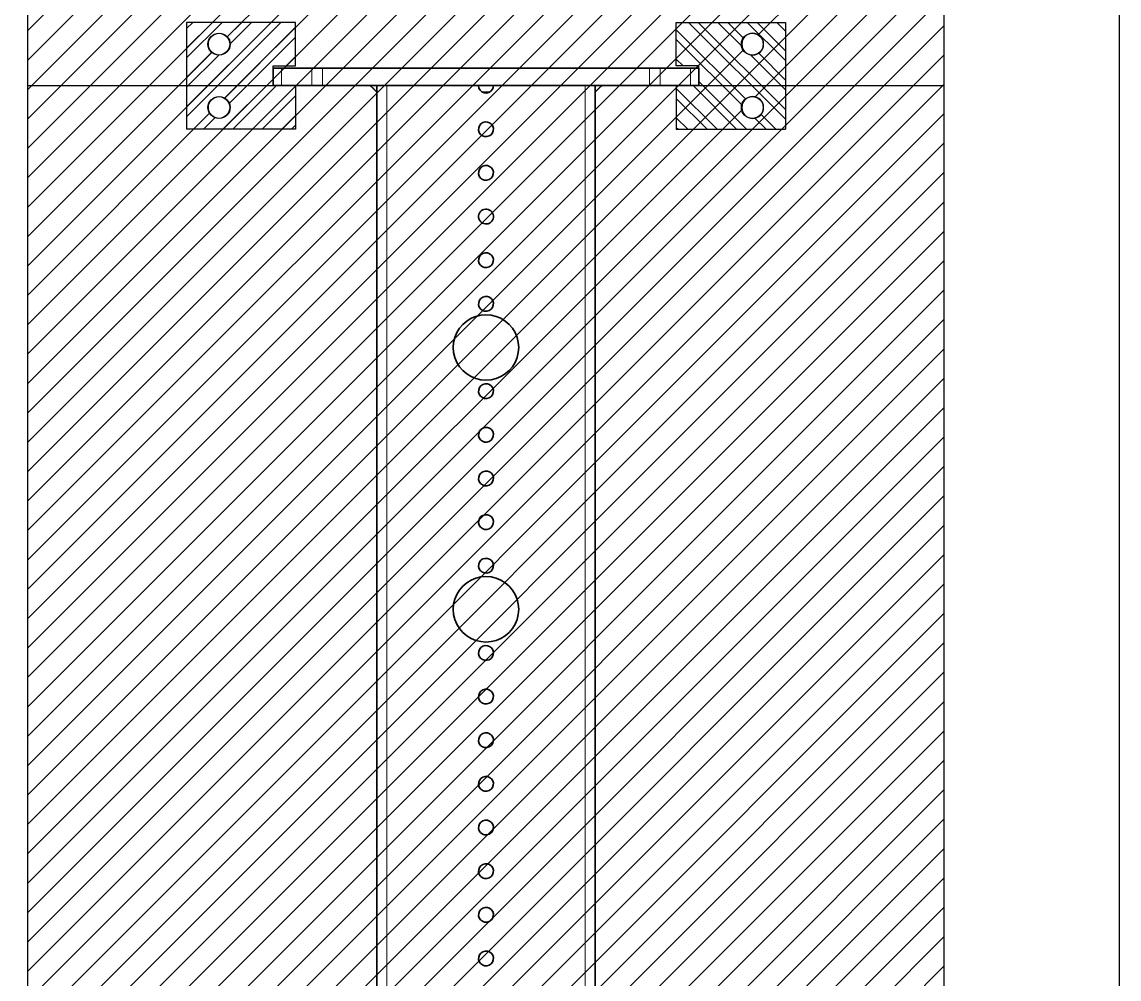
# Model space of a CAD drawing. Extents: x -442948 to -439736, y 420528 to 424220.
# Drawn here: x -441859 to -441356, y 423168 to 423606 of the extents above; entities that cross this region are included whole.
import ezdxf

# ---------------------------------------------------------------- set-up
doc = ezdxf.new("R2010")
doc.units = 0
doc.layers.add('GORUNEN', color=7, linetype='Continuous', lineweight=35)
doc.layers.add('TEGET', color=8, linetype='Continuous', lineweight=18)

# ---------------------------------------------------------------- blocks, each defined once
blk = doc.blocks.new('FGGTGTGT')
at = {"layer": 'GORUNEN', "color": 6}
for points in [[(-439409.78, 422637.79), (-439410.24, 422637.79), (-439410.67, 422637.79), (-439411.09, 422637.79), (-439411.49, 422637.79), (-439411.86, 422637.79), (-439412.2, 422637.79), (-439412.51, 422637.79), (-439412.79, 422637.79), (-439413.02, 422637.79), (-439413.22, 422637.79), (-439413.37, 422637.79), (-439413.48, 422637.79), (-439413.55, 422637.79), (-439413.57, 422637.79)], [(-439413.57, 422637.79), (-439413.57, 422629.79)], [(-439409.78, 422637.79), (-439395.9, 422637.79)], [(-439391.06, 422637.79), (-439391.41, 422637.79), (-439391.76, 422637.79), (-439392.11, 422637.79), (-439392.46, 422637.79), (-439392.81, 422637.79), (-439393.15, 422637.79), (-439393.5, 422637.79), (-439393.85, 422637.79), (-439394.19, 422637.79), (-439394.54, 422637.79), (-439394.88, 422637.79), (-439395.22, 422637.79), (-439395.56, 422637.79), (-439395.9, 422637.79)], [(-439391.06, 422637.79), (-439241.08, 422637.79)], [(-439236.24, 422637.79), (-439236.58, 422637.79), (-439236.92, 422637.79), (-439237.27, 422637.79), (-439237.61, 422637.79), (-439237.95, 422637.79), (-439238.3, 422637.79), (-439238.64, 422637.79), (-439238.99, 422637.79), (-439239.34, 422637.79), (-439239.69, 422637.79), (-439240.04, 422637.79), (-439240.38, 422637.79), (-439240.73, 422637.79), (-439241.08, 422637.79)], [(-439222.36, 422637.79), (-439236.24, 422637.79)], [(-439218.57, 422637.79), (-439218.59, 422637.79), (-439218.66, 422637.79), (-439218.77, 422637.79), (-439218.93, 422637.79), (-439219.12, 422637.79), (-439219.36, 422637.79), (-439219.63, 422637.79), (-439219.94, 422637.79), (-439220.28, 422637.79), (-439220.65, 422637.79), (-439221.05, 422637.79), (-439221.47, 422637.79), (-439221.91, 422637.79), (-439222.36, 422637.79)], [(-439218.57, 422637.79), (-439218.57, 422629.79)], [(-439409.78, 422629.79), (-439411.3, 422629.79), (-439412.51, 422629.79), (-439412.97, 422629.79), (-439413.3, 422629.79), (-439413.5, 422629.79), (-439413.57, 422629.79)], [(-439409.78, 422629.79), (-439395.9, 422629.79)], [(-439391.06, 422629.79), (-439395.9, 422629.79)], [(-439391.06, 422629.79), (-439241.08, 422629.79)], [(-439368.64, 422629.36), (-439369.07, 422629.79)], [(-439368.64, 422629.36), (-439369.07, 422629.79)], [(-439368.64, 422629.36), (-439369.07, 422629.79)], [(-439368.5, 422629.36), (-439368.52, 422629.36), (-439368.54, 422629.36), (-439368.56, 422629.36), (-439368.57, 422629.36), (-439368.59, 422629.36), (-439368.6, 422629.36), (-439368.61, 422629.36), (-439368.62, 422629.36), (-439368.63, 422629.36), (-439368.63, 422629.36), (-439368.64, 422629.36), (-439368.64, 422629.36), (-439368.64, 422629.36), (-439368.64, 422629.36)], [(-439368.5, 422629.36), (-439368.64, 422629.36)], [(-439368.5, 422629.22), (-439368.5, 422629.36)], [(-439368.5, 422629.36), (-439368.5, 422629.22)], [(-439368.5, 422629.22), (-439368.5, 422629.36)], [(-439368.09, 422628.81), (-439368.5, 422629.22)], [(-439367.95, 422628.81), (-439367.97, 422628.81), (-439367.99, 422628.81), (-439368.01, 422628.81), (-439368.02, 422628.81), (-439368.04, 422628.81), (-439368.05, 422628.81), (-439368.06, 422628.81), (-439368.07, 422628.81), (-439368.08, 422628.81), (-439368.08, 422628.81), (-439368.09, 422628.81), (-439368.09, 422628.81), (-439368.09, 422628.81), (-439368.09, 422628.81)], [(-439367.95, 422628.81), (-439368.09, 422628.81)], [(-439367.95, 422628.67), (-439367.95, 422628.81)], [(-439367.95, 422628.81), (-439367.95, 422628.67)], [(-439367.95, 422628.67), (-439367.95, 422628.81)], [(-439367.64, 422628.36), (-439367.95, 422628.67)], [(-439367.5, 422628.36), (-439367.52, 422628.36), (-439367.54, 422628.36), (-439367.56, 422628.36), (-439367.57, 422628.36), (-439367.58, 422628.36), (-439367.6, 422628.36), (-439367.61, 422628.36), (-439367.62, 422628.36), (-439367.62, 422628.36), (-439367.63, 422628.36), (-439367.64, 422628.36), (-439367.64, 422628.36), (-439367.64, 422628.36), (-439367.64, 422628.36)], [(-439367.5, 422628.36), (-439367.64, 422628.36)], [(-439367.5, 422628.22), (-439367.5, 422628.36)], [(-439367.5, 422628.36), (-439367.5, 422628.22)], [(-439367.5, 422628.22), (-439367.5, 422628.36)], [(-439367.19, 422627.91), (-439367.5, 422628.22)], [(-439367.05, 422627.91), (-439367.07, 422627.91), (-439367.09, 422627.91), (-439367.1, 422627.91), (-439367.12, 422627.91), (-439367.13, 422627.91), (-439367.15, 422627.91), (-439367.16, 422627.91), (-439367.17, 422627.91), (-439367.17, 422627.91), (-439367.18, 422627.91), (-439367.19, 422627.91), (-439367.19, 422627.91), (-439367.19, 422627.91), (-439367.19, 422627.91)], [(-439367.05, 422627.91), (-439367.19, 422627.91)], [(-439367.05, 422627.77), (-439367.05, 422627.91)], [(-439367.05, 422627.91), (-439367.05, 422627.77)], [(-439367.05, 422627.77), (-439367.05, 422627.91)], [(-439366.64, 422627.36), (-439367.05, 422627.77)], [(-439366.5, 422627.36), (-439366.52, 422627.36), (-439366.54, 422627.36), (-439366.55, 422627.36), (-439366.57, 422627.36), (-439366.58, 422627.36), (-439366.6, 422627.36), (-439366.61, 422627.36), (-439366.62, 422627.36), (-439366.62, 422627.36), (-439366.63, 422627.36), (-439366.64, 422627.36), (-439366.64, 422627.36), (-439366.64, 422627.36), (-439366.64, 422627.36)], [(-439366.5, 422627.36), (-439366.64, 422627.36)], [(-439366.5, 422627.22), (-439366.5, 422627.36)], [(-439366.5, 422627.36), (-439366.5, 422627.22)], [(-439366.5, 422627.22), (-439366.5, 422627.36)], [(-439366.07, 422626.79), (-439366.5, 422627.22)], [(-439366.07, 422626.79), (-439366.07, 422629.79)], [(-439366.07, 422626.79), (-439366.07, 420689.79)], [(-439313.09, 422628.16), (-439313.78, 422627.28), (-439314.72, 422626.67), (-439315.8, 422626.4), (-439316.91, 422626.5), (-439317.94, 422626.95), (-439318.76, 422627.71), (-439319.29, 422628.69), (-439319.47, 422629.79)], [(-439317.67, 422626.79), (-439314.47, 422626.79)], [(-439312.67, 422629.79), (-439312.78, 422628.95), (-439313.09, 422628.16)], [(-439266.07, 422626.79), (-439266.07, 422629.79)], [(-439266.07, 422626.79), (-439265.64, 422627.22)], [(-439266.07, 422626.79), (-439266.07, 420689.79)], [(-439265.5, 422627.36), (-439265.5, 422627.36), (-439265.51, 422627.36), (-439265.51, 422627.36), (-439265.51, 422627.36), (-439265.52, 422627.36), (-439265.53, 422627.36), (-439265.54, 422627.36), (-439265.55, 422627.36), (-439265.56, 422627.36), (-439265.57, 422627.36), (-439265.59, 422627.36), (-439265.61, 422627.36), (-439265.62, 422627.36), (-439265.64, 422627.36)], [(-439265.64, 422627.22), (-439265.64, 422627.36)], [(-439265.64, 422627.36), (-439265.5, 422627.36)], [(-439265.5, 422627.36), (-439265.09, 422627.77)], [(-439264.95, 422627.91), (-439264.95, 422627.91), (-439264.96, 422627.91), (-439264.96, 422627.91), (-439264.96, 422627.91), (-439264.97, 422627.91), (-439264.98, 422627.91), (-439264.99, 422627.91), (-439265, 422627.91), (-439265.01, 422627.91), (-439265.02, 422627.91), (-439265.04, 422627.91), (-439265.06, 422627.91), (-439265.07, 422627.91), (-439265.09, 422627.91)], [(-439265.09, 422627.77), (-439265.09, 422627.91)], [(-439265.09, 422627.91), (-439264.95, 422627.91)], [(-439264.95, 422627.91), (-439264.64, 422628.22)], [(-439264.5, 422628.36), (-439264.5, 422628.36), (-439264.5, 422628.36), (-439264.51, 422628.36), (-439264.51, 422628.36), (-439264.52, 422628.36), (-439264.53, 422628.36), (-439264.54, 422628.36), (-439264.55, 422628.36), (-439264.56, 422628.36), (-439264.57, 422628.36), (-439264.59, 422628.36), (-439264.61, 422628.36), (-439264.62, 422628.36), (-439264.64, 422628.36)], [(-439264.64, 422628.22), (-439264.64, 422628.36)], [(-439264.64, 422628.36), (-439264.5, 422628.36)], [(-439264.5, 422628.36), (-439264.19, 422628.67)], [(-439264.05, 422628.81), (-439264.05, 422628.81), (-439264.05, 422628.81), (-439264.06, 422628.81), (-439264.06, 422628.81), (-439264.07, 422628.81), (-439264.08, 422628.81), (-439264.09, 422628.81), (-439264.1, 422628.81), (-439264.11, 422628.81), (-439264.12, 422628.81), (-439264.14, 422628.81), (-439264.16, 422628.81), (-439264.17, 422628.81), (-439264.19, 422628.81)], [(-439264.19, 422628.67), (-439264.19, 422628.81)], [(-439264.19, 422628.81), (-439264.05, 422628.81)], [(-439264.05, 422628.81), (-439263.64, 422629.22)], [(-439263.5, 422629.36), (-439263.5, 422629.36), (-439263.5, 422629.36), (-439263.51, 422629.36), (-439263.51, 422629.36), (-439263.52, 422629.36), (-439263.53, 422629.36), (-439263.54, 422629.36), (-439263.55, 422629.36), (-439263.56, 422629.36), (-439263.57, 422629.36), (-439263.59, 422629.36), (-439263.6, 422629.36), (-439263.62, 422629.36), (-439263.64, 422629.36)], [(-439263.64, 422629.22), (-439263.64, 422629.36)], [(-439263.64, 422629.36), (-439263.5, 422629.36)], [(-439263.5, 422629.36), (-439263.07, 422629.79)], [(-439236.24, 422629.79), (-439241.08, 422629.79)], [(-439222.36, 422629.79), (-439236.24, 422629.79)], [(-439218.57, 422629.79), (-439218.64, 422629.79), (-439218.84, 422629.79), (-439219.18, 422629.79), (-439219.63, 422629.79), (-439220.85, 422629.79), (-439222.36, 422629.79)], [(-439313.09, 422608.16), (-439313.74, 422607.32), (-439314.62, 422606.72), (-439315.64, 422606.42), (-439316.7, 422606.45), (-439317.7, 422606.81), (-439318.54, 422607.46), (-439319.14, 422608.34), (-439319.44, 422609.36), (-439319.41, 422610.42), (-439319.06, 422611.42)], [(-439319.06, 422611.42), (-439318.41, 422612.26), (-439317.53, 422612.86), (-439316.51, 422613.16), (-439315.44, 422613.13), (-439314.44, 422612.78), (-439313.6, 422612.13), (-439313, 422611.25), (-439312.7, 422610.23), (-439312.73, 422609.16), (-439313.09, 422608.16)], [(-439313.09, 422588.16), (-439313.74, 422587.32), (-439314.62, 422586.72), (-439315.64, 422586.42), (-439316.7, 422586.45), (-439317.7, 422586.81), (-439318.54, 422587.46), (-439319.14, 422588.34), (-439319.44, 422589.36), (-439319.41, 422590.42), (-439319.06, 422591.42)], [(-439319.06, 422591.42), (-439318.41, 422592.26), (-439317.53, 422592.86), (-439316.51, 422593.16), (-439315.44, 422593.13), (-439314.44, 422592.78), (-439313.6, 422592.13), (-439313, 422591.25), (-439312.7, 422590.23), (-439312.73, 422589.16), (-439313.09, 422588.16)], [(-439319.06, 422571.42), (-439319.32, 422570.81), (-439319.45, 422570.16), (-439319.46, 422569.49), (-439319.33, 422568.83), (-439319.09, 422568.22), (-439318.72, 422567.66), (-439318.25, 422567.18), (-439317.7, 422566.81), (-439317.09, 422566.55), (-439316.44, 422566.41), (-439315.77, 422566.41), (-439315.12, 422566.53), (-439314.5, 422566.78), (-439313.94, 422567.14), (-439313.46, 422567.61), (-439313.09, 422568.16)], [(-439313.09, 422568.16), (-439312.83, 422568.78), (-439312.69, 422569.43), (-439312.69, 422570.09), (-439312.81, 422570.75), (-439313.06, 422571.37), (-439313.42, 422571.92), (-439313.89, 422572.4), (-439314.44, 422572.78), (-439315.06, 422573.04), (-439315.71, 422573.17), (-439316.37, 422573.18), (-439317.03, 422573.05), (-439317.65, 422572.81), (-439318.21, 422572.44), (-439318.68, 422571.97), (-439319.06, 422571.42)], [(-439313.09, 422548.16), (-439313.74, 422547.32), (-439314.62, 422546.72), (-439315.64, 422546.42), (-439316.7, 422546.45), (-439317.7, 422546.81), (-439318.54, 422547.46), (-439319.14, 422548.34), (-439319.44, 422549.36), (-439319.41, 422550.42), (-439319.06, 422551.42)], [(-439319.06, 422551.42), (-439318.41, 422552.26), (-439317.53, 422552.86), (-439316.51, 422553.16), (-439315.44, 422553.13), (-439314.44, 422552.78), (-439313.6, 422552.13), (-439313, 422551.25), (-439312.7, 422550.23), (-439312.73, 422549.16), (-439313.09, 422548.16)], [(-439313.09, 422528.16), (-439313.74, 422527.32), (-439314.62, 422526.72), (-439315.64, 422526.42), (-439316.7, 422526.45), (-439317.7, 422526.81), (-439318.54, 422527.46), (-439319.14, 422528.34), (-439319.44, 422529.36), (-439319.41, 422530.42), (-439319.06, 422531.42)], [(-439319.06, 422531.42), (-439318.41, 422532.26), (-439317.53, 422532.86), (-439316.51, 422533.16), (-439315.44, 422533.13), (-439314.44, 422532.78), (-439313.6, 422532.13), (-439313, 422531.25), (-439312.7, 422530.23), (-439312.73, 422529.16), (-439313.09, 422528.16)], [(-439316.07, 422524.79), (-439318.42, 422524.61), (-439320.71, 422524.06), (-439322.88, 422523.16), (-439324.89, 422521.93), (-439326.68, 422520.4), (-439328.21, 422518.61), (-439329.44, 422516.6), (-439330.34, 422514.43), (-439330.89, 422512.14), (-439331.07, 422509.79)], [(-439301.07, 422509.79), (-439301.26, 422512.14), (-439301.81, 422514.43), (-439302.71, 422516.6), (-439303.94, 422518.61), (-439305.47, 422520.4), (-439307.26, 422521.93), (-439309.26, 422523.16), (-439311.44, 422524.06), (-439313.73, 422524.61), (-439316.07, 422524.79)], [(-439331.07, 422509.79), (-439330.89, 422507.45), (-439330.34, 422505.16), (-439329.44, 422502.98), (-439328.21, 422500.98), (-439326.68, 422499.19), (-439324.89, 422497.66), (-439322.88, 422496.43), (-439320.71, 422495.53), (-439318.42, 422494.98), (-439316.07, 422494.79)], [(-439316.07, 422494.79), (-439313.73, 422494.98), (-439311.44, 422495.53), (-439309.26, 422496.43), (-439307.26, 422497.66), (-439305.47, 422499.19), (-439303.94, 422500.98), (-439302.71, 422502.98), (-439301.81, 422505.16), (-439301.26, 422507.45), (-439301.07, 422509.79)], [(-439313.09, 422488.16), (-439313.74, 422487.32), (-439314.62, 422486.72), (-439315.64, 422486.42), (-439316.7, 422486.45), (-439317.7, 422486.81), (-439318.54, 422487.46), (-439319.14, 422488.34), (-439319.44, 422489.36), (-439319.41, 422490.42), (-439319.06, 422491.42)], [(-439319.06, 422491.42), (-439318.41, 422492.26), (-439317.53, 422492.86), (-439316.51, 422493.16), (-439315.44, 422493.13), (-439314.44, 422492.78), (-439313.6, 422492.13), (-439313, 422491.25), (-439312.7, 422490.23), (-439312.73, 422489.16), (-439313.09, 422488.16)], [(-439313.09, 422468.16), (-439313.74, 422467.32), (-439314.62, 422466.72), (-439315.64, 422466.42), (-439316.7, 422466.45), (-439317.7, 422466.81), (-439318.54, 422467.46), (-439319.14, 422468.34), (-439319.44, 422469.36), (-439319.41, 422470.42), (-439319.06, 422471.42)], [(-439319.06, 422471.42), (-439318.41, 422472.26), (-439317.53, 422472.86), (-439316.51, 422473.16), (-439315.44, 422473.13), (-439314.44, 422472.78), (-439313.6, 422472.13), (-439313, 422471.25), (-439312.7, 422470.23), (-439312.73, 422469.16), (-439313.09, 422468.16)], [(-439313.09, 422448.16), (-439313.74, 422447.32), (-439314.62, 422446.72), (-439315.64, 422446.42), (-439316.7, 422446.45), (-439317.7, 422446.81), (-439318.54, 422447.46), (-439319.14, 422448.34), (-439319.44, 422449.36), (-439319.41, 422450.42), (-439319.06, 422451.42)], [(-439319.06, 422451.42), (-439318.41, 422452.26), (-439317.53, 422452.86), (-439316.51, 422453.16), (-439315.44, 422453.13), (-439314.44, 422452.78), (-439313.6, 422452.13), (-439313, 422451.25), (-439312.7, 422450.23), (-439312.73, 422449.16), (-439313.09, 422448.16)], [(-439313.09, 422428.16), (-439313.74, 422427.32), (-439314.62, 422426.72), (-439315.64, 422426.42), (-439316.7, 422426.45), (-439317.7, 422426.81), (-439318.54, 422427.46), (-439319.14, 422428.34), (-439319.44, 422429.36), (-439319.41, 422430.42), (-439319.06, 422431.42)], [(-439319.06, 422431.42), (-439318.41, 422432.26), (-439317.53, 422432.86), (-439316.51, 422433.16), (-439315.44, 422433.13), (-439314.44, 422432.78), (-439313.6, 422432.13), (-439313, 422431.25), (-439312.7, 422430.23), (-439312.73, 422429.16), (-439313.09, 422428.16)], [(-439313.09, 422408.16), (-439313.74, 422407.32), (-439314.62, 422406.72), (-439315.64, 422406.42), (-439316.7, 422406.45), (-439317.7, 422406.81), (-439318.54, 422407.46), (-439319.14, 422408.34), (-439319.44, 422409.36), (-439319.41, 422410.42), (-439319.06, 422411.42)], [(-439319.06, 422411.42), (-439318.41, 422412.26), (-439317.53, 422412.86), (-439316.51, 422413.16), (-439315.44, 422413.13), (-439314.44, 422412.78), (-439313.6, 422412.13), (-439313, 422411.25), (-439312.7, 422410.23), (-439312.73, 422409.16), (-439313.09, 422408.16)], [(-439316.07, 422404.79), (-439318.42, 422404.61), (-439320.71, 422404.06), (-439322.88, 422403.16), (-439324.89, 422401.93), (-439326.68, 422400.4), (-439328.21, 422398.61), (-439329.44, 422396.6), (-439330.34, 422394.43), (-439330.89, 422392.14), (-439331.07, 422389.79)], [(-439301.07, 422389.79), (-439301.26, 422392.14), (-439301.81, 422394.43), (-439302.71, 422396.6), (-439303.94, 422398.61), (-439305.47, 422400.4), (-439307.26, 422401.93), (-439309.26, 422403.16), (-439311.44, 422404.06), (-439313.73, 422404.61), (-439316.07, 422404.79)], [(-439331.07, 422389.79), (-439330.89, 422387.45), (-439330.34, 422385.16), (-439329.44, 422382.98), (-439328.21, 422380.98), (-439326.68, 422379.19), (-439324.89, 422377.66), (-439322.88, 422376.43), (-439320.71, 422375.53), (-439318.42, 422374.98), (-439316.07, 422374.79)], [(-439316.07, 422374.79), (-439313.73, 422374.98), (-439311.44, 422375.53), (-439309.26, 422376.43), (-439307.26, 422377.66), (-439305.47, 422379.19), (-439303.94, 422380.98), (-439302.71, 422382.98), (-439301.81, 422385.16), (-439301.26, 422387.45), (-439301.07, 422389.79)], [(-439313.09, 422368.16), (-439313.74, 422367.32), (-439314.62, 422366.72), (-439315.64, 422366.42), (-439316.7, 422366.45), (-439317.7, 422366.81), (-439318.54, 422367.46), (-439319.14, 422368.34), (-439319.44, 422369.36), (-439319.41, 422370.42), (-439319.06, 422371.42)], [(-439319.06, 422371.42), (-439318.41, 422372.26), (-439317.53, 422372.86), (-439316.51, 422373.16), (-439315.44, 422373.13), (-439314.44, 422372.78), (-439313.6, 422372.13), (-439313, 422371.25), (-439312.7, 422370.23), (-439312.73, 422369.16), (-439313.09, 422368.16)], [(-439313.09, 422348.16), (-439313.74, 422347.32), (-439314.62, 422346.72), (-439315.64, 422346.42), (-439316.7, 422346.45), (-439317.7, 422346.81), (-439318.54, 422347.46), (-439319.14, 422348.34), (-439319.44, 422349.36), (-439319.41, 422350.42), (-439319.06, 422351.42)], [(-439319.06, 422351.42), (-439318.41, 422352.26), (-439317.53, 422352.86), (-439316.51, 422353.16), (-439315.44, 422353.13), (-439314.44, 422352.78), (-439313.6, 422352.13), (-439313, 422351.25), (-439312.7, 422350.23), (-439312.73, 422349.16), (-439313.09, 422348.16)], [(-439313.09, 422328.16), (-439313.74, 422327.32), (-439314.62, 422326.72), (-439315.64, 422326.42), (-439316.7, 422326.45), (-439317.7, 422326.81), (-439318.54, 422327.46), (-439319.14, 422328.34), (-439319.44, 422329.36), (-439319.41, 422330.42), (-439319.06, 422331.42)], [(-439319.06, 422331.42), (-439318.41, 422332.26), (-439317.53, 422332.86), (-439316.51, 422333.16), (-439315.44, 422333.13), (-439314.44, 422332.78), (-439313.6, 422332.13), (-439313, 422331.25), (-439312.7, 422330.23), (-439312.73, 422329.16), (-439313.09, 422328.16)], [(-439313.09, 422308.16), (-439313.74, 422307.32), (-439314.62, 422306.72), (-439315.64, 422306.42), (-439316.7, 422306.45), (-439317.7, 422306.81), (-439318.54, 422307.46), (-439319.14, 422308.34), (-439319.44, 422309.36), (-439319.41, 422310.42), (-439319.06, 422311.42)], [(-439319.06, 422311.42), (-439318.41, 422312.26), (-439317.53, 422312.86), (-439316.51, 422313.16), (-439315.44, 422313.13), (-439314.44, 422312.78), (-439313.6, 422312.13), (-439313, 422311.25), (-439312.7, 422310.23), (-439312.73, 422309.16), (-439313.09, 422308.16)], [(-439319.06, 422291.42), (-439318.41, 422292.26), (-439317.53, 422292.86), (-439316.51, 422293.16), (-439315.44, 422293.13), (-439314.44, 422292.78), (-439313.6, 422292.13), (-439313, 422291.25), (-439312.7, 422290.23), (-439312.73, 422289.16), (-439313.09, 422288.16)], [(-439313.09, 422288.16), (-439313.74, 422287.32), (-439314.62, 422286.72), (-439315.64, 422286.42), (-439316.7, 422286.45), (-439317.7, 422286.81), (-439318.54, 422287.46), (-439319.14, 422288.34), (-439319.44, 422289.36), (-439319.41, 422290.42), (-439319.06, 422291.42)], [(-439319.06, 422271.42), (-439318.41, 422272.26), (-439317.53, 422272.86), (-439316.51, 422273.16), (-439315.44, 422273.13), (-439314.44, 422272.78), (-439313.6, 422272.13), (-439313, 422271.25), (-439312.7, 422270.23), (-439312.73, 422269.16), (-439313.09, 422268.16)], [(-439313.09, 422268.16), (-439313.74, 422267.32), (-439314.62, 422266.72), (-439315.64, 422266.42), (-439316.7, 422266.45), (-439317.7, 422266.81), (-439318.54, 422267.46), (-439319.14, 422268.34), (-439319.44, 422269.36), (-439319.41, 422270.42), (-439319.06, 422271.42)], [(-439319.06, 422251.42), (-439318.41, 422252.26), (-439317.53, 422252.86), (-439316.51, 422253.16), (-439315.44, 422253.13), (-439314.44, 422252.78), (-439313.6, 422252.13), (-439313, 422251.25), (-439312.7, 422250.23), (-439312.73, 422249.16), (-439313.09, 422248.16)], [(-439313.09, 422248.16), (-439313.74, 422247.32), (-439314.62, 422246.72), (-439315.64, 422246.42), (-439316.7, 422246.45), (-439317.7, 422246.81), (-439318.54, 422247.46), (-439319.14, 422248.34), (-439319.44, 422249.36), (-439319.41, 422250.42), (-439319.06, 422251.42)], [(-439319.06, 422231.42), (-439318.41, 422232.26), (-439317.53, 422232.86), (-439316.51, 422233.16), (-439315.44, 422233.13), (-439314.44, 422232.78), (-439313.6, 422232.13), (-439313, 422231.25), (-439312.7, 422230.23), (-439312.73, 422229.16), (-439313.09, 422228.16)], [(-439313.09, 422228.16), (-439313.74, 422227.32), (-439314.62, 422226.72), (-439315.64, 422226.42), (-439316.7, 422226.45), (-439317.7, 422226.81), (-439318.54, 422227.46), (-439319.14, 422228.34), (-439319.44, 422229.36), (-439319.41, 422230.42), (-439319.06, 422231.42)]]:
    blk.add_lwpolyline(points, dxfattribs=at)
at = {"layer": 'TEGET', "color": 6}
for points in [[(-439409.78, 422637.79), (-439409.78, 422629.79)], [(-439395.9, 422637.79), (-439395.9, 422629.79)], [(-439391.06, 422637.79), (-439391.06, 422629.79)], [(-439241.08, 422637.79), (-439241.08, 422629.79)], [(-439236.24, 422637.79), (-439236.24, 422629.79)], [(-439222.36, 422637.79), (-439222.36, 422629.79)], [(-439361.57, 422629.79), (-439361.57, 420689.79)], [(-439270.57, 422629.79), (-439270.57, 420689.79)]]:
    blk.add_lwpolyline(points, dxfattribs=at)
blk = doc.blocks.new('FEFEFFEFE')
at = {"true_color": 0x58ba48}
h = blk.add_hatch(dxfattribs=at)
h.set_pattern_fill('ANSI31', color=85, scale=3)
h.paths.add_polyline_path([(-441436.16, 423665.81), (-441856.17, 423665.81), (-441856.17, 422965.81), (-441436.16, 422965.81)])
h.paths.add_polyline_path([(-441773.4, 423567.31, -1), (-441763.4, 423567.31, -1)], flags=16)
h.paths.add_polyline_path([(-441773.4, 423596.31, -1), (-441763.4, 423596.31, -1)], flags=16)
h.paths.add_polyline_path([(-441518.94, 423567.31, -1), (-441528.94, 423567.31, -1)], flags=16)
h.paths.add_polyline_path([(-441528.94, 423596.31, -1), (-441518.94, 423596.31, -1)], flags=16)
h.paths.add_polyline_path([(-441752.17, 423122.81, -1), (-441760.17, 423122.81, -1)], flags=16)
h.paths.add_polyline_path([(-441787.17, 423122.81, -1), (-441795.17, 423122.81, -1)], flags=16)
h.paths.add_polyline_path([(-441532.16, 423122.81, -1), (-441540.16, 423122.81, -1)], flags=16)
h.paths.add_polyline_path([(-441497.16, 423122.81, -1), (-441505.16, 423122.81, -1)], flags=16)
for p, q in [((-441856.17, 423665.81), (-441856.17, 422965.81)), ((-441436.16, 423665.81), (-441436.16, 422965.81))]:
    blk.add_line(p, q)
for centre in [(-441768.4, 423596.31), (-441523.94, 423596.31), (-441768.4, 423567.31), (-441523.94, 423567.31)]:
    blk.add_circle(centre, 5)
blk = doc.blocks.new('FRFRFRR')
at = {"true_color": 0xf8f6b0}
h = blk.add_hatch(dxfattribs=at)
h.set_pattern_fill('ANSI32', color=51)
h.paths.add_polyline_path([(-441743.67, 423586.31), (-441733.4, 423586.31), (-441733.4, 423606.31), (-441783.4, 423606.31), (-441783.4, 423557.31), (-441733.4, 423557.31), (-441733.4, 423577.31), (-441743.67, 423577.31)])
h.paths.add_polyline_path([(-441773.4, 423596.31, -1), (-441763.4, 423596.31, -1)], flags=16)
h.paths.add_polyline_path([(-441763.4, 423567.31, -1), (-441773.4, 423567.31, -1)], flags=16)
at = {"color": 51, "true_color": 0xf7f281}
for p, q in [((-441733.4, 423606.31), (-441783.4, 423606.31)), ((-441783.4, 423606.31), (-441783.4, 423557.31)), ((-441733.4, 423586.31), (-441733.4, 423606.31)), ((-441743.67, 423577.31), (-441743.67, 423586.31)), ((-441743.67, 423586.31), (-441733.4, 423586.31)), ((-441743.67, 423577.31), (-441733.4, 423577.31)), ((-441733.4, 423577.31), (-441733.4, 423557.31)), ((-441733.4, 423557.31), (-441783.4, 423557.31))]:
    blk.add_line(p, q, dxfattribs=at)
for centre in [(-441768.4, 423596.31), (-441768.4, 423567.31)]:
    blk.add_circle(centre, 5, dxfattribs=at)

msp = doc.modelspace()

# ---------------------------------------------------------------- linework, layer by layer
msp.add_line((-441856.17, 423577.31), (-441436.16, 423577.31))
msp.add_lwpolyline([(-442113.95, 424094.38), (-441356.04, 424094.38), (-441356.04, 420528.11), (-442113.95, 420528.11)], close=True)

# ---------------------------------------------------------------- block references
for name, p in [('FEFEFFEFE', (-0.19, 0)), ('FRFRFRR', (0, 0)), ('FGGTGTGT', (-2330.1, 947.51))]:
    msp.add_blockref(name, p)
at = {"xscale": -1}
msp.add_blockref('FRFRFRR', (-883292.34, 0), dxfattribs=at)

doc.saveas('drawing.dxf')
